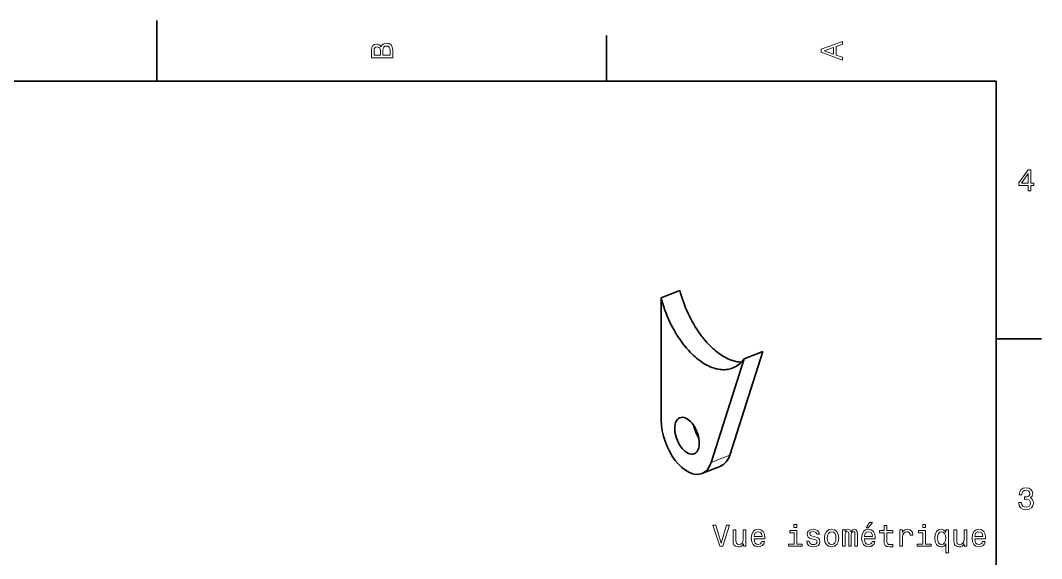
# Model space of a CAD drawing. Extents: x 0 to 297, y 0 to 210.
# Drawn here: x 126 to 294.5, y 121.3 to 210 of the extents above; entities that cross this region are included whole.
import ezdxf

# ---------------------------------------------------------------- set-up
doc = ezdxf.new("R2010")
doc.units = 0

msp = doc.modelspace()

# ---------------------------------------------------------------- linework, layer by layer
at = {"color": 7, "lineweight": 35, "ltscale": 0.25}
msp.add_line((148.5, 200), (148.5, 210), dxfattribs=at)
at = {"color": 7, "lineweight": 35, "ltscale": 0.1875}
for p, q in [((222.699997, 200), (222.699997, 207.5)), ((287, 157.5), (294.5, 157.5))]:
    msp.add_line(p, q, dxfattribs=at)
at = {"color": 7, "lineweight": 35}
for p, q in [((287, 200), (10, 200)), ((287, 10), (287, 200)), ((231.748886, 144.036545), (231.711319, 164.268433))]:
    msp.add_line(p, q, dxfattribs=at)
at = {"color": 7, "lineweight": 35, "ltscale": 0.083363}
for p, q in [((231.711319, 164.268433), (234.810028, 165.500061)), ((245.429306, 154.207275), (248.528015, 155.438904)), ((238.460205, 135.298019), (241.558929, 136.529648))]:
    msp.add_line(p, q, dxfattribs=at)
at = {"color": 7, "lineweight": 35, "ltscale": 0.448601}
for p, q in [((248.528015, 155.438904), (243.056152, 138.349518)), ((245.429306, 154.207275), (239.957443, 137.117905))]:
    msp.add_line(p, q, dxfattribs=at)
at = {"color": 7, "lineweight": 13, "ltscale": 0.083362}
msp.add_line((239.957443, 137.117905), (243.056152, 138.349518), dxfattribs=at)
at = {"color": 7, "lineweight": 13}
for points in [[(185.542007, 205.630417), (185.249496, 205.983429), (185.052811, 206.074219), (184.81073, 206.104477), (184.432495, 206.03891), (184.160156, 205.842224), (183.993729, 205.524506), (183.933212, 205.080704), (183.933212, 203.835022), (187.433212, 203.835022), (187.433212, 205.151306), (187.36261, 205.620331), (187.155838, 205.968307), (186.828018, 206.185165), (186.384216, 206.260818), (186.08667, 206.215424), (185.839554, 206.094391), (185.65799, 205.897705)], [(185.385666, 204.984879), (185.385666, 204.298996), (184.351807, 204.298996), (184.351807, 205.025223), (184.382065, 205.297562), (184.472839, 205.489197), (184.629181, 205.605194), (184.86116, 205.645538), (185.093155, 205.600143), (185.254532, 205.479111), (185.355408, 205.272339)], [(187.014618, 205.095825), (187.014618, 204.298996), (185.809296, 204.298996), (185.809296, 205.050446), (185.844589, 205.368164), (185.9505, 205.595108), (186.132065, 205.731277), (186.394302, 205.776657), (186.671692, 205.731277), (186.863327, 205.605194), (186.979324, 205.393372)], [(261.633209, 203.466858), (261.633209, 203.930847), (260.604401, 204.298996), (260.604401, 205.695969), (261.633209, 206.064133), (261.633209, 206.538193), (258.128174, 205.257217), (258.128174, 204.742798)], [(260.17572, 204.460388), (258.632477, 205), (260.17572, 205.539627)], [(292.277374, 181.916794), (292.731262, 181.916794), (292.731262, 182.784225), (293.23056, 182.784225), (293.23056, 183.187683), (292.731262, 183.187683), (292.731262, 185.341141), (292.272339, 185.341141), (290.739197, 183.228027), (290.739197, 182.784225), (292.277374, 182.784225)], [(291.162842, 183.187683), (292.277374, 184.756134), (292.277374, 183.187683)], [(290.729126, 130.51622), (290.729126, 130.480911), (290.809814, 129.996765), (291.046844, 129.633652), (291.420044, 129.401657), (291.914276, 129.315933), (292.438782, 129.401657), (292.832153, 129.623566), (293.08429, 129.976593), (293.175079, 130.430481), (293.134735, 130.728027), (293.023773, 130.970108), (292.842224, 131.156708), (292.600159, 131.292877), (292.927948, 131.565216), (293.043945, 131.998932), (292.968292, 132.392303), (292.751434, 132.68985), (292.398407, 132.87645), (291.914276, 132.942017), (291.460388, 132.861313), (291.112396, 132.63942), (290.885468, 132.286392), (290.809814, 131.817368), (290.809814, 131.782074), (291.258636, 131.782074), (291.299011, 132.104828), (291.430115, 132.336823), (291.641937, 132.478027), (291.939484, 132.528473), (292.201721, 132.488113), (292.393372, 132.382217), (292.509369, 132.210739), (292.554749, 131.97876), (292.509369, 131.731628), (292.388336, 131.565216), (292.176514, 131.46434), (291.889069, 131.434082), (291.692383, 131.439133), (291.692383, 131.04071), (291.939484, 131.050797), (292.257202, 131.005417), (292.494232, 130.884369), (292.635468, 130.687683), (292.685883, 130.430481), (292.630402, 130.13797), (292.484161, 129.921112), (292.252167, 129.784943), (291.944519, 129.739563), (291.626801, 129.789993), (291.394806, 129.941284), (291.248566, 130.183365), (291.193085, 130.51622)], [(242.515198, 126.798225), (241.637665, 123.81768), (240.73494, 126.798225), (240.255829, 126.798225), (241.385513, 123.293182), (241.889832, 123.293182), (242.994293, 126.798225)], [(254.109573, 126.914223), (253.640549, 126.914223), (253.640549, 126.409897), (254.109573, 126.409897)], [(265.577881, 126.369553), (265.875427, 126.369553), (266.576447, 127.226898), (266.082184, 127.226898)], [(268.513031, 125.532379), (268.513031, 124.175751), (268.543304, 123.736984), (268.684509, 123.434395), (268.966919, 123.257881), (269.446014, 123.197365), (269.97052, 123.22258), (269.97052, 123.605865), (269.58725, 123.5756), (269.239258, 123.615952), (269.052643, 123.742027), (268.971954, 123.953842), (268.956848, 124.251396), (268.956848, 125.532379), (269.97052, 125.532379), (269.97052, 125.910614), (268.956848, 125.910614), (268.956848, 126.702408), (268.513031, 126.702408), (268.513031, 125.910614), (267.74646, 125.910614), (267.74646, 125.532379)], [(275.361725, 126.914223), (274.8927, 126.914223), (274.8927, 126.409897), (275.361725, 126.409897)], [(245.717636, 126.001396), (245.273834, 126.001396), (245.273834, 124.437996), (245.223404, 124.074883), (245.077148, 123.812637), (244.850204, 123.651253), (244.552658, 123.600822), (244.315628, 123.641167), (244.164322, 123.762199), (244.078598, 123.968971), (244.058426, 124.261482), (244.058426, 126.001396), (243.614624, 126.001396), (243.614624, 124.221138), (243.629745, 123.863068), (243.725571, 123.565514), (244.018082, 123.293182), (244.487091, 123.197365), (244.739258, 123.232666), (244.956116, 123.323441), (245.142715, 123.479782), (245.294006, 123.706726), (245.294006, 123.293182), (245.717636, 123.293182)], [(247.054092, 124.518684), (248.829315, 124.518684), (248.834351, 124.725456), (248.753662, 125.305428), (248.531769, 125.739151), (248.178741, 126.001396), (247.709717, 126.097214), (247.250778, 125.996353), (246.897751, 125.713928), (246.670807, 125.254997), (246.590118, 124.649811), (246.665771, 124.029495), (246.892715, 123.5756), (247.240692, 123.293182), (247.69458, 123.197365), (248.087952, 123.262924), (248.410721, 123.434395), (248.647751, 123.706726), (248.78392, 124.069839), (248.345169, 124.069839), (248.254379, 123.868111), (248.12326, 123.716812), (247.750061, 123.595779), (247.462601, 123.651253), (247.245743, 123.827766), (247.104523, 124.115227), (247.054092, 124.503555)], [(247.054092, 124.891884), (247.109573, 125.239868), (247.245743, 125.49707), (247.452515, 125.653412), (247.724854, 125.708885), (247.992142, 125.653412), (248.198914, 125.49707), (248.324997, 125.239868), (248.370377, 124.891884)], [(254.094437, 123.666382), (254.094437, 125.910614), (252.954681, 125.910614), (252.954681, 125.532379), (253.650635, 125.532379), (253.650635, 123.666382), (252.742859, 123.666382), (252.742859, 123.293182), (255.012314, 123.293182), (255.012314, 123.666382)], [(257.10022, 124.871712), (256.671539, 124.97258), (256.353821, 125.08857), (256.247894, 125.3256), (256.278168, 125.492027), (256.384064, 125.613068), (256.555542, 125.688713), (256.802643, 125.718971), (257.039673, 125.688713), (257.226288, 125.597939), (257.347321, 125.461769), (257.397766, 125.280212), (257.831482, 125.280212), (257.831482, 125.290298), (257.755829, 125.618111), (257.549042, 125.875313), (257.226288, 126.036697), (256.802643, 126.097214), (256.373993, 126.036697), (256.06131, 125.87027), (255.864624, 125.623154), (255.804092, 125.310471), (255.849487, 125.007881), (255.990692, 124.796066), (256.222687, 124.644768), (256.560577, 124.538857), (257.05481, 124.417824), (257.357422, 124.29174), (257.43811, 124.19088), (257.468353, 124.039581), (257.422974, 123.852982), (257.301941, 123.711769), (257.105255, 123.620995), (256.843018, 123.590736), (256.565613, 123.620995), (256.363892, 123.726898), (256.227722, 123.898369), (256.172241, 124.135399), (255.743576, 124.135399), (255.814178, 123.731941), (256.020966, 123.439438), (256.348755, 123.262924), (256.802643, 123.197365), (257.276733, 123.262924), (257.624695, 123.439438), (257.836517, 123.721855), (257.91217, 124.090012), (257.856689, 124.407738), (257.700348, 124.624596), (257.443146, 124.765808)], [(258.678741, 124.644768), (258.75943, 124.029495), (258.991425, 123.5756), (259.359558, 123.293182), (259.853821, 123.197365), (260.343018, 123.293182), (260.711151, 123.570557), (260.943146, 124.024452), (261.02887, 124.644768), (260.943146, 125.26004), (260.711151, 125.718971), (260.343018, 125.996353), (259.853821, 126.097214), (259.359558, 125.996353), (258.991425, 125.713928), (258.75943, 125.26004)], [(259.132629, 124.649811), (259.178009, 125.103699), (259.319214, 125.431511), (259.546173, 125.63324), (259.853821, 125.703842), (260.156403, 125.63324), (260.383362, 125.436554), (260.524567, 125.103699), (260.574982, 124.649811), (260.524567, 124.19088), (260.383362, 123.858025), (260.156403, 123.656296), (259.853821, 123.590736), (259.546173, 123.656296), (259.319214, 123.858025), (259.178009, 124.19088)], [(261.669373, 123.293182), (262.077881, 123.293182), (262.077881, 125.103699), (262.103088, 125.376038), (262.178741, 125.572723), (262.294739, 125.688713), (262.446045, 125.734108), (262.567078, 125.693756), (262.647766, 125.592896), (262.68811, 125.421425), (262.703247, 125.194481), (262.703247, 123.293182), (263.086517, 123.293182), (263.086517, 125.103699), (263.111725, 125.370995), (263.187378, 125.56768), (263.308411, 125.688713), (263.459717, 125.734108), (263.58075, 125.693756), (263.661438, 125.592896), (263.711884, 125.194481), (263.711884, 123.293182), (264.120392, 123.293182), (264.120392, 125.164223), (264.095154, 125.552551), (264.014465, 125.850098), (263.853088, 126.031654), (263.590851, 126.097214), (263.283203, 125.996353), (263.046173, 125.703842), (262.859589, 125.99131), (262.546906, 126.097214), (262.25943, 125.996353), (262.062744, 125.713928), (262.062744, 126.001396), (261.669373, 126.001396)], [(265.270233, 124.518684), (267.045441, 124.518684), (267.050507, 124.725456), (266.969818, 125.305428), (266.747894, 125.739151), (266.394867, 126.001396), (265.925842, 126.097214), (265.466919, 125.996353), (265.113892, 125.713928), (264.886963, 125.254997), (264.806274, 124.649811), (264.881897, 124.029495), (265.108856, 123.5756), (265.456848, 123.293182), (265.910736, 123.197365), (266.304108, 123.262924), (266.626862, 123.434395), (266.863892, 123.706726), (267.000061, 124.069839), (266.56131, 124.069839), (266.47052, 123.868111), (266.339417, 123.716812), (265.966187, 123.595779), (265.678741, 123.651253), (265.461884, 123.827766), (265.320679, 124.115227), (265.270233, 124.503555)], [(265.270233, 124.891884), (265.325714, 125.239868), (265.461884, 125.49707), (265.66864, 125.653412), (265.940979, 125.708885), (266.208282, 125.653412), (266.415039, 125.49707), (266.541138, 125.239868), (266.586517, 124.891884)], [(271.120392, 123.293182), (271.564178, 123.293182), (271.564178, 124.841454), (271.609558, 125.214653), (271.745728, 125.481941), (271.967651, 125.643326), (272.265198, 125.698799), (272.487091, 125.663498), (272.653503, 125.562637), (272.754395, 125.391167), (272.789673, 125.15918), (273.238525, 125.15918), (273.178009, 125.56768), (273.011597, 125.860184), (272.734222, 126.036697), (272.355957, 126.097214), (272.098755, 126.05687), (271.876862, 125.956009), (271.680176, 125.784538), (271.523834, 125.552551), (271.523834, 126.001396), (271.120392, 126.001396)], [(275.346619, 123.666382), (275.346619, 125.910614), (274.206848, 125.910614), (274.206848, 125.532379), (274.902802, 125.532379), (274.902802, 123.666382), (273.995026, 123.666382), (273.995026, 123.293182), (276.264465, 123.293182), (276.264465, 123.666382)], [(278.690247, 125.582809), (278.533936, 125.809753), (278.357422, 125.971138), (278.150635, 126.061913), (277.913605, 126.097214), (277.484924, 125.996353), (277.152069, 125.713928), (276.935211, 125.26004), (276.859558, 124.649811), (276.935211, 124.034538), (277.152069, 123.580643), (277.484924, 123.293182), (277.913605, 123.197365), (278.150635, 123.227623), (278.352356, 123.313354), (278.52887, 123.469696), (278.690247, 123.706726), (278.690247, 122.244194), (279.134064, 122.244194), (279.134064, 126.001396), (278.690247, 126.001396)], [(277.313477, 124.649811), (277.358856, 125.098656), (277.500061, 125.426468), (277.711884, 125.628197), (277.989258, 125.698799), (278.281769, 125.628197), (278.503662, 125.431511), (278.634796, 125.103699), (278.685211, 124.649811), (278.634796, 124.19088), (278.503662, 123.863068), (278.281769, 123.661339), (277.989258, 123.595779), (277.711884, 123.661339), (277.500061, 123.863068), (277.358856, 124.195923)], [(282.149902, 126.001396), (281.706116, 126.001396), (281.706116, 124.437996), (281.65567, 124.074883), (281.50943, 123.812637), (281.282471, 123.651253), (280.984924, 123.600822), (280.747894, 123.641167), (280.596588, 123.762199), (280.510864, 123.968971), (280.490692, 124.261482), (280.490692, 126.001396), (280.046875, 126.001396), (280.046875, 124.221138), (280.062012, 123.863068), (280.157837, 123.565514), (280.450348, 123.293182), (280.919373, 123.197365), (281.171539, 123.232666), (281.388397, 123.323441), (281.574982, 123.479782), (281.726288, 123.706726), (281.726288, 123.293182), (282.149902, 123.293182)], [(283.486359, 124.518684), (285.261597, 124.518684), (285.266632, 124.725456), (285.185944, 125.305428), (284.96405, 125.739151), (284.611023, 126.001396), (284.141998, 126.097214), (283.683044, 125.996353), (283.330017, 125.713928), (283.103088, 125.254997), (283.0224, 124.649811), (283.098053, 124.029495), (283.324982, 123.5756), (283.672974, 123.293182), (284.126862, 123.197365), (284.520233, 123.262924), (284.842987, 123.434395), (285.080017, 123.706726), (285.216187, 124.069839), (284.777435, 124.069839), (284.686646, 123.868111), (284.555542, 123.716812), (284.182343, 123.595779), (283.894867, 123.651253), (283.678009, 123.827766), (283.536804, 124.115227), (283.486359, 124.503555)], [(283.486359, 124.891884), (283.54184, 125.239868), (283.678009, 125.49707), (283.884796, 125.653412), (284.157104, 125.708885), (284.424408, 125.653412), (284.631195, 125.49707), (284.757263, 125.239868), (284.802643, 124.891884)]]:
    msp.add_lwpolyline(points, close=True, dxfattribs=at)
at = {"color": 7, "lineweight": 35}
for points in [[(244.953262, 153.650879), (244.733704, 153.664047), (244.51178, 153.687637), (244.287704, 153.721649), (244.061661, 153.766052), (243.884918, 153.807693), (243.707214, 153.85556), (243.52861, 153.909653), (243.39415, 153.954285), (243.259277, 154.00238), (242.988495, 154.108948), (242.716599, 154.229218), (242.443893, 154.363068), (242.170731, 154.510361), (241.8974, 154.670929), (241.624268, 154.844574), (241.351654, 155.031113), (241.125092, 155.196243), (240.899307, 155.370056), (240.674484, 155.552383), (240.450821, 155.743103), (240.302429, 155.874817), (240.154709, 156.010132), (239.86142, 156.291397), (239.571411, 156.586472), (239.285095, 156.894928), (239.002914, 157.216293), (238.725296, 157.550079), (238.581177, 157.73056), (238.438507, 157.914261), (238.296097, 158.102768), (238.155273, 158.294403), (237.879822, 158.684998), (237.611343, 159.086975), (237.350311, 159.499695), (237.097137, 159.922455), (236.852264, 160.354523), (236.616074, 160.795181), (236.388947, 161.243698), (236.171265, 161.69931), (235.963394, 162.16127), (235.76564, 162.628784), (235.578323, 163.101105), (235.401764, 163.577423), (235.236237, 164.056946), (235.081985, 164.538895), (234.939255, 165.022476), (234.810028, 165.500061)], [(243.534103, 152.699326), (243.319916, 152.621307), (243.10112, 152.55574), (242.87793, 152.502686), (242.650574, 152.462219), (242.419312, 152.434387), (242.184341, 152.41925), (241.945953, 152.41684), (241.704346, 152.427155), (241.459808, 152.450195), (241.212601, 152.485962), (240.962952, 152.534424), (240.752304, 152.584732), (240.540314, 152.64389), (240.327118, 152.711838), (240.112885, 152.788559), (239.970062, 152.844345), (239.826904, 152.903961), (239.682449, 152.967834), (239.53775, 153.035553), (239.24881, 153.1819), (238.959473, 153.343262), (238.67012, 153.519394), (238.381149, 153.710114), (238.092941, 153.915146), (237.837723, 154.109207), (237.583694, 154.314178), (237.331116, 154.529846), (237.080276, 154.755981), (236.831436, 154.99234), (236.677048, 155.145142), (236.523621, 155.301788), (236.219864, 155.626328), (235.920685, 155.965408), (235.626587, 156.318451), (235.381378, 156.628571), (235.140488, 156.947937), (234.904221, 157.276154), (234.672852, 157.612823), (234.446655, 157.95755), (234.308533, 158.176117), (234.172592, 158.397522), (234.037933, 158.623322), (233.905609, 158.851791), (233.649124, 159.314667), (233.402634, 159.78688), (233.166611, 160.267532), (232.941467, 160.755707), (232.727615, 161.250504), (232.525452, 161.750992), (232.335327, 162.25621), (232.157593, 162.765228), (231.992569, 163.2771), (231.840546, 163.790848), (231.711319, 164.268433)]]:
    msp.add_lwpolyline(points, dxfattribs=at)
for centre, major_axis, ratio, start_param, end_param in [((239.00415, 164.445343), (4.47522, -11.767311), 0.557788, 0.0083627911, 0.3436771659), ((235.985657, 141.524307), (2.474701, -6.226227), 0.552329, 4.091188048, 6.2831431459), ((235.985657, 141.524307), (1.181946, -2.973724), 0.552329, 3.1415555152, 4.2537644917), ((235.985657, 141.524307), (1.181946, -2.973724), 0.552329, 6.2831481688, 9.4247408224), ((235.985657, 141.524307), (1.181946, -2.973724), 0.552329, 4.2537644917, 6.2831481688), ((239.084366, 142.755936), (1.181946, -2.973724), 0.552329, 4.3739097108, 5.0508795527), ((239.084366, 142.755936), (2.474701, -6.226227), 0.552329, 6.2831431459, 6.8746534391), ((235.985657, 141.524307), (2.474701, -6.226227), 0.552329, 6.2831431459, 6.8746534391)]:
    msp.add_ellipse(centre, major_axis=major_axis, ratio=ratio, start_param=start_param, end_param=end_param, dxfattribs=at)

doc.saveas('drawing.dxf')
